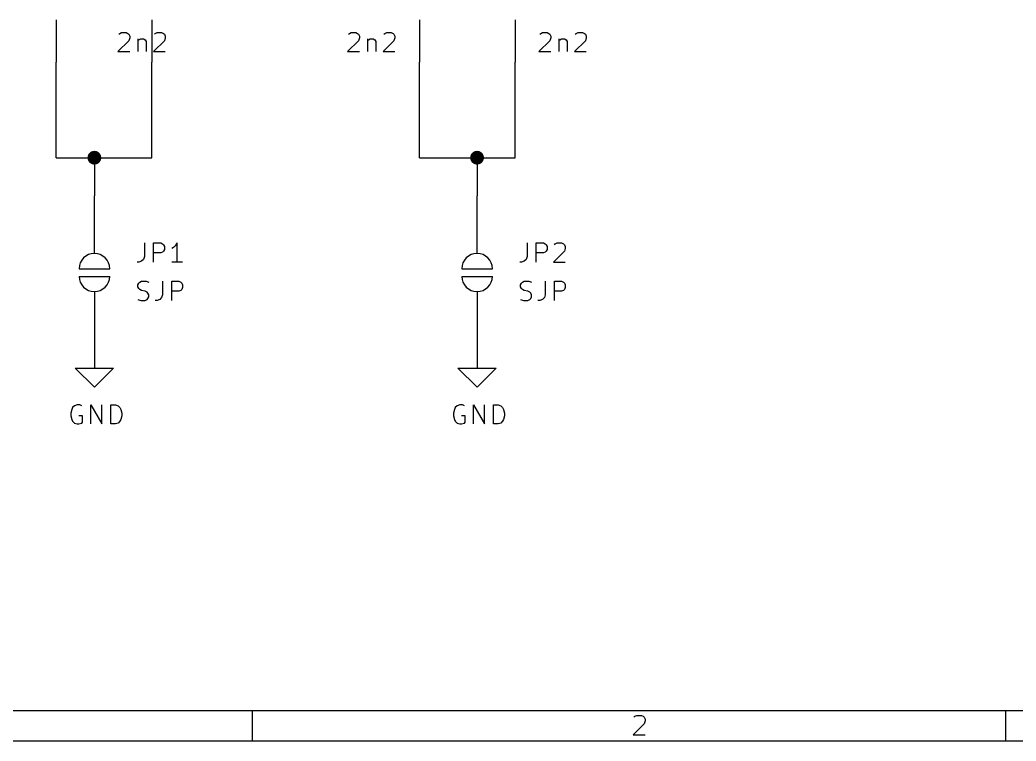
# Model space of a CAD drawing. Header units: millimetres. Extents: x 10 to 287, y -200 to -10.
# Drawn here: x 44.6 to 110.7, y -200 to -152.1 of the extents above; entities that cross this region are included whole.
import ezdxf

# ---------------------------------------------------------------- set-up
doc = ezdxf.new("R2010")
doc.units = ezdxf.units.MM
for name, color, linetype in [('GREENSIXTYFIVE', 129, 'CONTINUOUS'), ('LIGHTGREEN', 92, 'CONTINUOUS'), ('RED', 14, 'CONTINUOUS')]:
    doc.layers.add(name, color=color, linetype=linetype)

msp = doc.modelspace()

# ---------------------------------------------------------------- linework, layer by layer
at = {"layer": 'GREENSIXTYFIVE', "linetype": 'CONTINUOUS'}
for p, q in [((51.1531, -153.1002), (51.2135, -153.0397)), ((51.2135, -153.0397), (51.3345, -152.9792)), ((51.3345, -152.9792), (51.6369, -152.9792)), ((51.6369, -152.9792), (51.7578, -153.0397)), ((51.7578, -153.0397), (51.8183, -153.1002)), ((51.8183, -153.1002), (51.8788, -153.2211)), ((51.8788, -153.3421), (51.8183, -153.5235)), ((51.8788, -153.2211), (51.8788, -153.3421)), ((53.5116, -153.1002), (53.572, -153.0397)), ((53.572, -153.0397), (53.693, -152.9792)), ((53.693, -152.9792), (53.9954, -152.9792)), ((53.9954, -152.9792), (54.1163, -153.0397)), ((54.1163, -153.0397), (54.1768, -153.1002)), ((54.1768, -153.1002), (54.2373, -153.2211)), ((54.2373, -153.3421), (54.1768, -153.5235)), ((54.2373, -153.2211), (54.2373, -153.3421)), ((66.3931, -153.1002), (66.4535, -153.0397)), ((66.4535, -153.0397), (66.5745, -152.9792)), ((66.5745, -152.9792), (66.8769, -152.9792)), ((66.8769, -152.9792), (66.9978, -153.0397)), ((66.9978, -153.0397), (67.0583, -153.1002)), ((67.0583, -153.1002), (67.1188, -153.2211)), ((67.1188, -153.3421), (67.0583, -153.5235)), ((67.1188, -153.2211), (67.1188, -153.3421)), ((68.7516, -153.1002), (68.812, -153.0397)), ((68.812, -153.0397), (68.933, -152.9792)), ((68.933, -152.9792), (69.2354, -152.9792)), ((69.2354, -152.9792), (69.3563, -153.0397)), ((69.3563, -153.0397), (69.4168, -153.1002)), ((69.4168, -153.1002), (69.4773, -153.2211)), ((69.4773, -153.3421), (69.4168, -153.5235)), ((69.4773, -153.2211), (69.4773, -153.3421)), ((79.0931, -153.1002), (79.1535, -153.0397)), ((79.1535, -153.0397), (79.2745, -152.9792)), ((79.2745, -152.9792), (79.5769, -152.9792)), ((79.5769, -152.9792), (79.6978, -153.0397)), ((79.6978, -153.0397), (79.7583, -153.1002)), ((79.7583, -153.1002), (79.8188, -153.2211)), ((79.8188, -153.3421), (79.7583, -153.5235)), ((79.8188, -153.2211), (79.8188, -153.3421)), ((81.4516, -153.1002), (81.512, -153.0397)), ((81.512, -153.0397), (81.633, -152.9792)), ((81.633, -152.9792), (81.9354, -152.9792)), ((81.9354, -152.9792), (82.0563, -153.0397)), ((82.0563, -153.0397), (82.1168, -153.1002)), ((82.1168, -153.1002), (82.1773, -153.2211)), ((82.1773, -153.3421), (82.1168, -153.5235)), ((82.1773, -153.2211), (82.1773, -153.3421)), ((51.8183, -153.5235), (51.0926, -154.2492)), ((52.423, -153.4026), (52.423, -154.2492)), ((52.423, -153.5235), (52.4835, -153.463)), ((52.4835, -153.463), (52.6045, -153.4026)), ((52.6045, -153.4026), (52.7859, -153.4026)), ((52.7859, -153.4026), (52.9068, -153.463)), ((52.9068, -153.463), (52.9673, -153.584)), ((52.9673, -153.584), (52.9673, -154.2492)), ((54.1768, -153.5235), (53.4511, -154.2492)), ((67.0583, -153.5235), (66.3326, -154.2492)), ((67.663, -153.4026), (67.663, -154.2492)), ((67.663, -153.5235), (67.7235, -153.463)), ((67.7235, -153.463), (67.8445, -153.4026)), ((67.8445, -153.4026), (68.0259, -153.4026)), ((68.0259, -153.4026), (68.1468, -153.463)), ((68.1468, -153.463), (68.2073, -153.584)), ((68.2073, -153.584), (68.2073, -154.2492)), ((69.4168, -153.5235), (68.6911, -154.2492)), ((79.7583, -153.5235), (79.0326, -154.2492)), ((80.363, -153.4026), (80.363, -154.2492)), ((80.363, -153.5235), (80.4235, -153.463)), ((80.4235, -153.463), (80.5445, -153.4026)), ((80.5445, -153.4026), (80.7259, -153.4026)), ((80.7259, -153.4026), (80.8468, -153.463)), ((80.8468, -153.463), (80.9073, -153.584)), ((80.9073, -153.584), (80.9073, -154.2492)), ((82.1168, -153.5235), (81.3911, -154.2492)), ((51.0926, -154.2492), (51.8788, -154.2492)), ((53.4511, -154.2492), (54.2373, -154.2492)), ((66.3326, -154.2492), (67.1188, -154.2492)), ((68.6911, -154.2492), (69.4773, -154.2492)), ((79.0326, -154.2492), (79.8188, -154.2492)), ((81.3911, -154.2492), (82.1773, -154.2492)), ((52.8464, -166.949), (52.8464, -167.8562)), ((52.8464, -166.949), (52.8464, -167.8562)), ((53.4511, -168.219), (53.4511, -166.949)), ((53.4511, -166.949), (53.9349, -166.949)), ((53.4511, -168.219), (53.4511, -166.949)), ((53.4511, -166.949), (53.9349, -166.949)), ((53.9349, -166.949), (54.0559, -167.0095)), ((53.9349, -166.949), (54.0559, -167.0095)), ((54.0559, -167.0095), (54.1164, -167.07)), ((54.0559, -167.0095), (54.1164, -167.07)), ((54.1164, -167.07), (54.1768, -167.1909)), ((54.1164, -167.07), (54.1768, -167.1909)), ((54.1768, -167.1909), (54.1768, -167.3724)), ((54.1768, -167.1909), (54.1768, -167.3724)), ((54.7816, -167.2514), (54.6607, -167.3119)), ((54.7816, -167.2514), (54.6607, -167.3119)), ((54.9026, -167.1305), (54.7816, -167.2514)), ((54.9026, -167.1305), (54.7816, -167.2514)), ((55.0235, -166.949), (54.9026, -167.1305)), ((55.0235, -166.949), (54.9026, -167.1305)), ((55.0235, -168.219), (55.0235, -166.949)), ((55.0235, -168.219), (55.0235, -166.949)), ((78.2464, -166.949), (78.2464, -167.8562)), ((78.2464, -166.949), (78.2464, -167.8562)), ((78.8511, -168.219), (78.8511, -166.949)), ((78.8511, -166.949), (79.3349, -166.949)), ((78.8511, -168.219), (78.8511, -166.949)), ((78.8511, -166.949), (79.3349, -166.949)), ((79.3349, -166.949), (79.4559, -167.0095)), ((79.3349, -166.949), (79.4559, -167.0095)), ((79.4559, -167.0095), (79.5164, -167.07)), ((79.4559, -167.0095), (79.5164, -167.07)), ((79.5164, -167.07), (79.5768, -167.1909)), ((79.5164, -167.07), (79.5768, -167.1909)), ((79.5768, -167.1909), (79.5768, -167.3724)), ((79.5768, -167.1909), (79.5768, -167.3724)), ((80.0607, -167.07), (80.1211, -167.0095)), ((80.0607, -167.07), (80.1211, -167.0095)), ((80.1211, -167.0095), (80.2421, -166.949)), ((80.1211, -167.0095), (80.2421, -166.949)), ((80.2421, -166.949), (80.5445, -166.949)), ((80.2421, -166.949), (80.5445, -166.949)), ((80.5445, -166.949), (80.6654, -167.0095)), ((80.5445, -166.949), (80.6654, -167.0095)), ((80.6654, -167.0095), (80.7259, -167.07)), ((80.6654, -167.0095), (80.7259, -167.07)), ((80.7259, -167.07), (80.7864, -167.1909)), ((80.7259, -167.07), (80.7864, -167.1909)), ((80.7864, -167.1909), (80.7864, -167.3119)), ((80.7864, -167.1909), (80.7864, -167.3119)), ((52.8464, -167.8562), (52.7859, -168.0376)), ((52.8464, -167.8562), (52.7859, -168.0376)), ((53.9349, -167.6143), (53.4511, -167.6143)), ((53.9349, -167.6143), (53.4511, -167.6143)), ((54.0559, -167.5538), (53.9349, -167.6143)), ((54.0559, -167.5538), (53.9349, -167.6143)), ((54.1164, -167.4933), (54.0559, -167.5538)), ((54.1164, -167.4933), (54.0559, -167.5538)), ((54.1768, -167.3724), (54.1164, -167.4933)), ((54.1768, -167.3724), (54.1164, -167.4933)), ((78.2464, -167.8562), (78.1859, -168.0376)), ((78.2464, -167.8562), (78.1859, -168.0376)), ((79.3349, -167.6143), (78.8511, -167.6143)), ((79.3349, -167.6143), (78.8511, -167.6143)), ((79.4559, -167.5538), (79.3349, -167.6143)), ((79.4559, -167.5538), (79.3349, -167.6143)), ((79.5164, -167.4933), (79.4559, -167.5538)), ((79.5164, -167.4933), (79.4559, -167.5538)), ((79.5768, -167.3724), (79.5164, -167.4933)), ((79.5768, -167.3724), (79.5164, -167.4933)), ((80.7259, -167.4933), (80.0002, -168.219)), ((80.7259, -167.4933), (80.0002, -168.219)), ((80.7864, -167.3119), (80.7259, -167.4933)), ((80.7864, -167.3119), (80.7259, -167.4933)), ((52.4835, -168.219), (52.3626, -168.219)), ((52.4835, -168.219), (52.3626, -168.219)), ((52.665, -168.1586), (52.4835, -168.219)), ((52.665, -168.1586), (52.4835, -168.219)), ((52.7859, -168.0376), (52.665, -168.1586)), ((52.7859, -168.0376), (52.665, -168.1586)), ((55.3864, -168.219), (54.6607, -168.219)), ((55.3864, -168.219), (54.6607, -168.219)), ((77.8835, -168.219), (77.7626, -168.219)), ((77.8835, -168.219), (77.7626, -168.219)), ((78.065, -168.1586), (77.8835, -168.219)), ((78.065, -168.1586), (77.8835, -168.219)), ((78.1859, -168.0376), (78.065, -168.1586)), ((78.1859, -168.0376), (78.065, -168.1586)), ((80.0002, -168.219), (80.7864, -168.219)), ((80.0002, -168.219), (80.7864, -168.219)), ((52.4231, -169.7309), (52.4835, -169.61)), ((52.4231, -169.7309), (52.4835, -169.61)), ((52.4231, -169.8519), (52.4231, -169.7309)), ((52.4231, -169.8519), (52.4231, -169.7309)), ((52.4835, -169.9728), (52.4231, -169.8519)), ((52.4835, -169.9728), (52.4231, -169.8519)), ((52.4835, -169.61), (52.544, -169.5495)), ((52.4835, -169.61), (52.544, -169.5495)), ((52.544, -169.5495), (52.665, -169.489)), ((52.544, -169.5495), (52.665, -169.489)), ((52.665, -169.489), (52.9673, -169.489)), ((52.665, -169.489), (52.9673, -169.489)), ((52.9673, -169.489), (53.1488, -169.5495)), ((52.9673, -169.489), (53.1488, -169.5495)), ((54.0559, -169.489), (54.0559, -170.3962)), ((54.0559, -169.489), (54.0559, -170.3962)), ((54.6606, -170.759), (54.6606, -169.489)), ((54.6606, -169.489), (55.1444, -169.489)), ((54.6606, -170.759), (54.6606, -169.489)), ((54.6606, -169.489), (55.1444, -169.489)), ((55.1444, -169.489), (55.2654, -169.5495)), ((55.1444, -169.489), (55.2654, -169.5495)), ((55.2654, -169.5495), (55.3259, -169.61)), ((55.2654, -169.5495), (55.3259, -169.61)), ((55.3259, -169.61), (55.3863, -169.7309)), ((55.3259, -169.61), (55.3863, -169.7309)), ((55.3863, -169.9124), (55.3259, -170.0333)), ((55.3863, -169.9124), (55.3259, -170.0333)), ((55.3863, -169.7309), (55.3863, -169.9124)), ((55.3863, -169.7309), (55.3863, -169.9124)), ((77.8231, -169.7309), (77.8835, -169.61)), ((77.8231, -169.7309), (77.8835, -169.61)), ((77.8231, -169.8519), (77.8231, -169.7309)), ((77.8231, -169.8519), (77.8231, -169.7309)), ((77.8835, -169.9728), (77.8231, -169.8519)), ((77.8835, -169.9728), (77.8231, -169.8519)), ((77.8835, -169.61), (77.944, -169.5495)), ((77.8835, -169.61), (77.944, -169.5495)), ((77.944, -169.5495), (78.065, -169.489)), ((77.944, -169.5495), (78.065, -169.489)), ((78.065, -169.489), (78.3673, -169.489)), ((78.065, -169.489), (78.3673, -169.489)), ((78.3673, -169.489), (78.5488, -169.5495)), ((78.3673, -169.489), (78.5488, -169.5495)), ((79.4559, -169.489), (79.4559, -170.3962)), ((79.4559, -169.489), (79.4559, -170.3962)), ((80.0606, -170.759), (80.0606, -169.489)), ((80.0606, -169.489), (80.5444, -169.489)), ((80.0606, -170.759), (80.0606, -169.489)), ((80.0606, -169.489), (80.5444, -169.489)), ((80.5444, -169.489), (80.6654, -169.5495)), ((80.5444, -169.489), (80.6654, -169.5495)), ((80.6654, -169.5495), (80.7259, -169.61)), ((80.6654, -169.5495), (80.7259, -169.61)), ((80.7259, -169.61), (80.7863, -169.7309)), ((80.7259, -169.61), (80.7863, -169.7309)), ((80.7863, -169.9124), (80.7259, -170.0333)), ((80.7863, -169.9124), (80.7259, -170.0333)), ((80.7863, -169.7309), (80.7863, -169.9124)), ((80.7863, -169.7309), (80.7863, -169.9124)), ((52.544, -170.0333), (52.4835, -169.9728)), ((52.544, -170.0333), (52.4835, -169.9728)), ((52.665, -170.0938), (52.544, -170.0333)), ((52.665, -170.0938), (52.544, -170.0333)), ((52.9069, -170.1543), (52.665, -170.0938)), ((52.9069, -170.1543), (52.665, -170.0938)), ((53.0278, -170.2147), (52.9069, -170.1543)), ((53.0278, -170.2147), (52.9069, -170.1543)), ((53.0883, -170.2752), (53.0278, -170.2147)), ((53.0883, -170.2752), (53.0278, -170.2147)), ((53.1488, -170.3962), (53.0883, -170.2752)), ((53.1488, -170.3962), (53.0883, -170.2752)), ((53.0883, -170.6381), (53.1488, -170.5171)), ((53.0883, -170.6381), (53.1488, -170.5171)), ((53.1488, -170.5171), (53.1488, -170.3962)), ((53.1488, -170.5171), (53.1488, -170.3962)), ((53.9954, -170.5776), (53.8745, -170.6986)), ((53.9954, -170.5776), (53.8745, -170.6986)), ((54.0559, -170.3962), (53.9954, -170.5776)), ((54.0559, -170.3962), (53.9954, -170.5776)), ((55.1444, -170.1543), (54.6606, -170.1543)), ((55.1444, -170.1543), (54.6606, -170.1543)), ((55.2654, -170.0938), (55.1444, -170.1543)), ((55.2654, -170.0938), (55.1444, -170.1543)), ((55.3259, -170.0333), (55.2654, -170.0938)), ((55.3259, -170.0333), (55.2654, -170.0938)), ((77.944, -170.0333), (77.8835, -169.9728)), ((77.944, -170.0333), (77.8835, -169.9728)), ((78.065, -170.0938), (77.944, -170.0333)), ((78.065, -170.0938), (77.944, -170.0333)), ((78.3069, -170.1543), (78.065, -170.0938)), ((78.3069, -170.1543), (78.065, -170.0938)), ((78.4278, -170.2147), (78.3069, -170.1543)), ((78.4278, -170.2147), (78.3069, -170.1543)), ((78.4883, -170.2752), (78.4278, -170.2147)), ((78.4883, -170.2752), (78.4278, -170.2147)), ((78.5488, -170.3962), (78.4883, -170.2752)), ((78.5488, -170.3962), (78.4883, -170.2752)), ((78.4883, -170.6381), (78.5488, -170.5171)), ((78.4883, -170.6381), (78.5488, -170.5171)), ((78.5488, -170.5171), (78.5488, -170.3962)), ((78.5488, -170.5171), (78.5488, -170.3962)), ((79.3954, -170.5776), (79.2745, -170.6986)), ((79.3954, -170.5776), (79.2745, -170.6986)), ((79.4559, -170.3962), (79.3954, -170.5776)), ((79.4559, -170.3962), (79.3954, -170.5776)), ((80.5444, -170.1543), (80.0606, -170.1543)), ((80.5444, -170.1543), (80.0606, -170.1543)), ((80.6654, -170.0938), (80.5444, -170.1543)), ((80.6654, -170.0938), (80.5444, -170.1543)), ((80.7259, -170.0333), (80.6654, -170.0938)), ((80.7259, -170.0333), (80.6654, -170.0938)), ((52.4231, -170.6986), (52.6045, -170.759)), ((52.4231, -170.6986), (52.6045, -170.759)), ((52.6045, -170.759), (52.9069, -170.759)), ((52.6045, -170.759), (52.9069, -170.759)), ((52.9069, -170.759), (53.0278, -170.6986)), ((52.9069, -170.759), (53.0278, -170.6986)), ((53.0278, -170.6986), (53.0883, -170.6381)), ((53.0278, -170.6986), (53.0883, -170.6381)), ((53.693, -170.759), (53.5721, -170.759)), ((53.693, -170.759), (53.5721, -170.759)), ((53.8745, -170.6986), (53.693, -170.759)), ((53.8745, -170.6986), (53.693, -170.759)), ((77.8231, -170.6986), (78.0045, -170.759)), ((77.8231, -170.6986), (78.0045, -170.759)), ((78.0045, -170.759), (78.3069, -170.759)), ((78.0045, -170.759), (78.3069, -170.759)), ((78.3069, -170.759), (78.4278, -170.6986)), ((78.3069, -170.759), (78.4278, -170.6986)), ((78.4278, -170.6986), (78.4883, -170.6381)), ((78.4278, -170.6986), (78.4883, -170.6381)), ((79.093, -170.759), (78.9721, -170.759)), ((79.093, -170.759), (78.9721, -170.759)), ((79.2745, -170.6986), (79.093, -170.759)), ((79.2745, -170.6986), (79.093, -170.759)), ((48.2056, -177.7539), (48.0846, -177.8749)), ((48.2056, -177.7539), (48.0846, -177.8749)), ((48.387, -177.6934), (48.2056, -177.7539)), ((48.387, -177.6934), (48.2056, -177.7539)), ((48.5684, -177.6934), (48.387, -177.6934)), ((48.5684, -177.6934), (48.387, -177.6934)), ((48.6894, -177.7539), (48.5684, -177.6934)), ((48.6894, -177.7539), (48.5684, -177.6934)), ((49.2941, -178.9634), (49.2941, -177.6934)), ((49.2941, -177.6934), (50.0198, -178.9634)), ((49.2941, -178.9634), (49.2941, -177.6934)), ((49.2941, -177.6934), (50.0198, -178.9634)), ((50.0198, -178.9634), (50.0198, -177.6934)), ((50.0198, -178.9634), (50.0198, -177.6934)), ((50.6246, -178.9634), (50.6246, -177.6934)), ((50.6246, -177.6934), (50.927, -177.6934)), ((50.6246, -178.9634), (50.6246, -177.6934)), ((50.6246, -177.6934), (50.927, -177.6934)), ((50.927, -177.6934), (51.1084, -177.7539)), ((50.927, -177.6934), (51.1084, -177.7539)), ((51.1084, -177.7539), (51.2294, -177.8749)), ((51.1084, -177.7539), (51.2294, -177.8749)), ((73.6056, -177.7539), (73.4846, -177.8749)), ((73.6056, -177.7539), (73.4846, -177.8749)), ((73.787, -177.6934), (73.6056, -177.7539)), ((73.787, -177.6934), (73.6056, -177.7539)), ((73.9684, -177.6934), (73.787, -177.6934)), ((73.9684, -177.6934), (73.787, -177.6934)), ((74.0894, -177.7539), (73.9684, -177.6934)), ((74.0894, -177.7539), (73.9684, -177.6934)), ((74.6941, -178.9634), (74.6941, -177.6934)), ((74.6941, -177.6934), (75.4198, -178.9634)), ((74.6941, -178.9634), (74.6941, -177.6934)), ((74.6941, -177.6934), (75.4198, -178.9634)), ((75.4198, -178.9634), (75.4198, -177.6934)), ((75.4198, -178.9634), (75.4198, -177.6934)), ((76.0246, -178.9634), (76.0246, -177.6934)), ((76.0246, -177.6934), (76.327, -177.6934)), ((76.0246, -178.9634), (76.0246, -177.6934)), ((76.0246, -177.6934), (76.327, -177.6934)), ((76.327, -177.6934), (76.5084, -177.7539)), ((76.327, -177.6934), (76.5084, -177.7539)), ((76.5084, -177.7539), (76.6294, -177.8749)), ((76.5084, -177.7539), (76.6294, -177.8749)), ((48.0241, -177.9958), (47.9637, -178.2377)), ((48.0241, -177.9958), (47.9637, -178.2377)), ((47.9637, -178.2377), (47.9637, -178.4191)), ((47.9637, -178.2377), (47.9637, -178.4191)), ((47.9637, -178.4191), (48.0241, -178.661)), ((47.9637, -178.4191), (48.0241, -178.661)), ((48.0846, -177.8749), (48.0241, -177.9958)), ((48.0846, -177.8749), (48.0241, -177.9958)), ((48.7498, -178.4191), (48.5079, -178.4191)), ((48.7498, -178.4191), (48.5079, -178.4191)), ((48.7498, -178.8425), (48.7498, -178.4191)), ((48.7498, -178.8425), (48.7498, -178.4191)), ((51.2294, -177.8749), (51.2899, -177.9958)), ((51.2294, -177.8749), (51.2899, -177.9958)), ((51.2899, -177.9958), (51.3503, -178.2377)), ((51.2899, -177.9958), (51.3503, -178.2377)), ((51.3503, -178.4191), (51.2899, -178.661)), ((51.3503, -178.4191), (51.2899, -178.661)), ((51.3503, -178.2377), (51.3503, -178.4191)), ((51.3503, -178.2377), (51.3503, -178.4191)), ((73.4241, -177.9958), (73.3637, -178.2377)), ((73.4241, -177.9958), (73.3637, -178.2377)), ((73.3637, -178.2377), (73.3637, -178.4191)), ((73.3637, -178.2377), (73.3637, -178.4191)), ((73.3637, -178.4191), (73.4241, -178.661)), ((73.3637, -178.4191), (73.4241, -178.661)), ((73.4846, -177.8749), (73.4241, -177.9958)), ((73.4846, -177.8749), (73.4241, -177.9958)), ((74.1498, -178.4191), (73.9079, -178.4191)), ((74.1498, -178.4191), (73.9079, -178.4191)), ((74.1498, -178.8425), (74.1498, -178.4191)), ((74.1498, -178.8425), (74.1498, -178.4191)), ((76.6294, -177.8749), (76.6899, -177.9958)), ((76.6294, -177.8749), (76.6899, -177.9958)), ((76.6899, -177.9958), (76.7503, -178.2377)), ((76.6899, -177.9958), (76.7503, -178.2377)), ((76.7503, -178.4191), (76.6899, -178.661)), ((76.7503, -178.4191), (76.6899, -178.661)), ((76.7503, -178.2377), (76.7503, -178.4191)), ((76.7503, -178.2377), (76.7503, -178.4191)), ((48.0241, -178.661), (48.0846, -178.782)), ((48.0241, -178.661), (48.0846, -178.782)), ((48.0846, -178.782), (48.2056, -178.903)), ((48.0846, -178.782), (48.2056, -178.903)), ((48.2056, -178.903), (48.387, -178.9634)), ((48.2056, -178.903), (48.387, -178.9634)), ((48.387, -178.9634), (48.5079, -178.9634)), ((48.387, -178.9634), (48.5079, -178.9634)), ((48.5079, -178.9634), (48.6894, -178.903)), ((48.5079, -178.9634), (48.6894, -178.903)), ((48.6894, -178.903), (48.7498, -178.8425)), ((48.6894, -178.903), (48.7498, -178.8425)), ((50.927, -178.9634), (50.6246, -178.9634)), ((50.927, -178.9634), (50.6246, -178.9634)), ((51.1084, -178.903), (50.927, -178.9634)), ((51.1084, -178.903), (50.927, -178.9634)), ((51.2294, -178.782), (51.1084, -178.903)), ((51.2294, -178.782), (51.1084, -178.903)), ((51.2899, -178.661), (51.2294, -178.782)), ((51.2899, -178.661), (51.2294, -178.782)), ((73.4241, -178.661), (73.4846, -178.782)), ((73.4241, -178.661), (73.4846, -178.782)), ((73.4846, -178.782), (73.6056, -178.903)), ((73.4846, -178.782), (73.6056, -178.903)), ((73.6056, -178.903), (73.787, -178.9634)), ((73.6056, -178.903), (73.787, -178.9634)), ((73.787, -178.9634), (73.9079, -178.9634)), ((73.787, -178.9634), (73.9079, -178.9634)), ((73.9079, -178.9634), (74.0894, -178.903)), ((73.9079, -178.9634), (74.0894, -178.903)), ((74.0894, -178.903), (74.1498, -178.8425)), ((74.0894, -178.903), (74.1498, -178.8425)), ((76.327, -178.9634), (76.0246, -178.9634)), ((76.327, -178.9634), (76.0246, -178.9634)), ((76.5084, -178.903), (76.327, -178.9634)), ((76.5084, -178.903), (76.327, -178.9634)), ((76.6294, -178.782), (76.5084, -178.903)), ((76.6294, -178.782), (76.5084, -178.903)), ((76.6899, -178.661), (76.6294, -178.782)), ((76.6899, -178.661), (76.6294, -178.782))]:
    msp.add_line(p, q, dxfattribs=at)
at = {"layer": 'LIGHTGREEN', "linetype": 'CONTINUOUS'}
for p, q in [((46.99, -161.29), (46.99, -154.94)), ((53.34, -161.29), (53.34, -154.94)), ((71.12, -161.29), (71.12, -154.94)), ((77.47, -161.29), (77.47, -154.94)), ((46.99, -161.29), (49.53, -161.29)), ((49.53, -161.29), (49.53, -163.83)), ((49.53, -161.29), (53.34, -161.29)), ((71.12, -161.29), (74.93, -161.29)), ((74.93, -161.29), (77.47, -161.29)), ((74.93, -161.29), (74.93, -163.83))]:
    msp.add_line(p, q, dxfattribs=at)
at = {"layer": 'LIGHTGREEN', "const_width": 0.4572}
for points in [[(49.3014, -161.29, 1), (49.7586, -161.29, 1)], [(74.7014, -161.29, 1), (75.1586, -161.29, 1)]]:
    msp.add_lwpolyline(points, format="xyb", close=True, dxfattribs=at)
at = {"layer": 'RED', "linetype": 'CONTINUOUS'}
for p, q in [((46.99, -152.146), (46.99, -154.94)), ((53.34, -152.146), (53.34, -154.94)), ((71.12, -152.146), (71.12, -154.94)), ((77.47, -152.146), (77.47, -154.94)), ((49.53, -167.64), (49.53, -163.83)), ((49.53, -167.64), (49.53, -163.83)), ((74.93, -167.64), (74.93, -163.83)), ((74.93, -167.64), (74.93, -163.83)), ((48.514, -168.656), (50.546, -168.656)), ((48.514, -169.164), (50.546, -169.164)), ((73.914, -168.656), (75.946, -168.656)), ((73.914, -169.164), (75.946, -169.164)), ((49.53, -170.18), (49.53, -173.99)), ((49.53, -170.18), (49.53, -173.99)), ((74.93, -170.18), (74.93, -173.99)), ((74.93, -170.18), (74.93, -173.99)), ((49.53, -173.99), (49.53, -175.26)), ((74.93, -173.99), (74.93, -175.26)), ((49.53, -176.53), (48.26, -175.26)), ((48.26, -175.26), (49.53, -175.26)), ((49.53, -175.26), (50.8, -175.26)), ((50.8, -175.26), (49.53, -176.53)), ((74.93, -176.53), (73.66, -175.26)), ((73.66, -175.26), (74.93, -175.26)), ((74.93, -175.26), (76.2, -175.26)), ((76.2, -175.26), (74.93, -176.53)), ((285.0022, -198.0072), (12, -198.0072)), ((60, -198.0072), (60, -200.0072)), ((85.4081, -198.3628), (85.5319, -198.3009)), ((85.5319, -198.3009), (85.8414, -198.3009)), ((85.8414, -198.3009), (85.9652, -198.3628)), ((110, -198.0072), (110, -200.0072)), ((86.0271, -198.858), (85.2843, -199.6009)), ((85.3462, -198.4247), (85.4081, -198.3628)), ((85.9652, -198.3628), (86.0271, -198.4247)), ((86.0271, -198.4247), (86.089, -198.5485)), ((86.089, -198.6723), (86.0271, -198.858)), ((86.089, -198.5485), (86.089, -198.6723)), ((85.2843, -199.6009), (86.089, -199.6009)), ((287.0022, -200.0072), (10, -200.0072))]:
    msp.add_line(p, q, dxfattribs=at)
at = {"layer": 'RED'}
for centre, start, end in [((49.53, -168.6604), 0.248669, 179.751331), ((74.93, -168.6604), 0.248669, 179.751331), ((49.53, -169.1595), -179.751331, -0.248669), ((74.93, -169.1595), -179.751331, -0.248669)]:
    msp.add_arc(centre, 1.016, start, end, dxfattribs=at)

doc.saveas('drawing.dxf')
